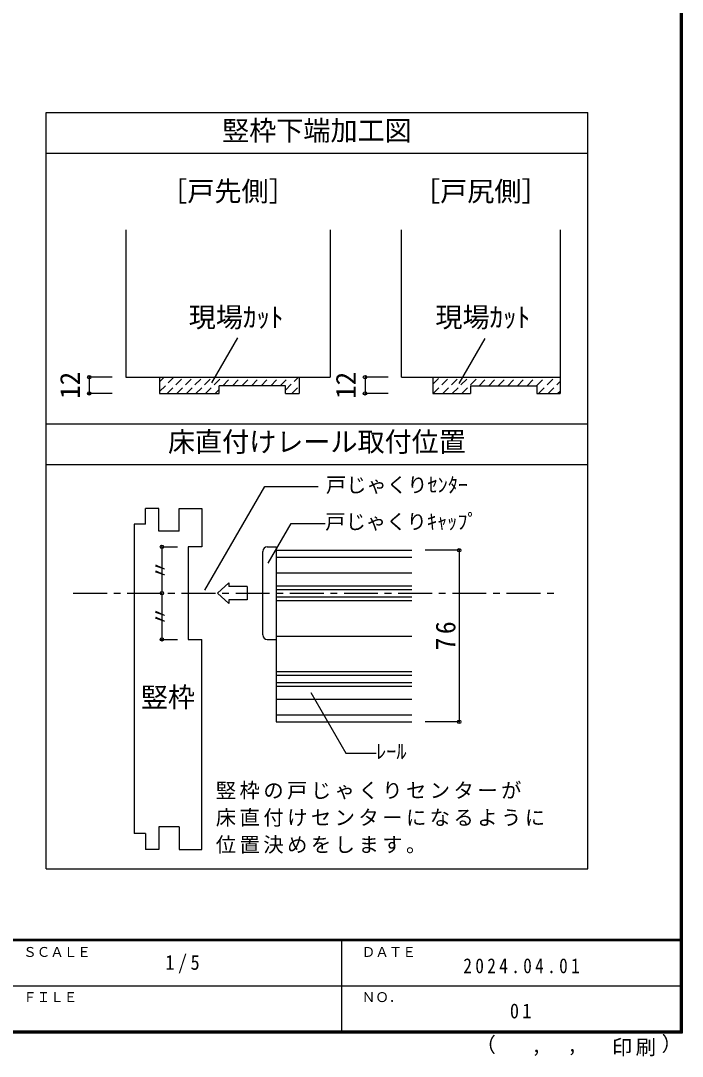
# Model space of a CAD drawing. Units: millimetres at full size, sheet at 1:5, with parts at other scales. Extents: x -973 to 977, y -718 to 696.
# Drawn here: x 488 to 977, y -718 to 47 of the extents above; entities that cross this region are included whole.
import ezdxf
from ezdxf.enums import TextEntityAlignment as Align

# ---------------------------------------------------------------- set-up
doc = ezdxf.new("R2010")
doc.units = ezdxf.units.MM
doc.header["$LTSCALE"] = 5
doc.header["$PDMODE"] = 32
doc.header["$PDSIZE"] = 2.5
doc.linetypes.add('CHAIN1', pattern=[8, 5, -1, 1, -1])
doc.linetypes.add('DASHED1', pattern=[1.8, 1.2, -0.6])
for name, color, linetype in [('0-4_枠', 3, 'Continuous'), ('0-A_文字', 7, 'Continuous'), ('0-B_寸法', 7, 'Continuous'), ('0-C_ハッチ', 4, 'DASHED1'), ('2-1_通り芯', 4, 'CHAIN1'), ('2-4_枠', 3, 'Continuous'), ('2-7_金物', 7, 'Continuous'), ('2-A_文字', 7, 'Continuous'), ('2-B_寸法', 4, 'Continuous'), ('F-1_枠', 7, 'Continuous')]:
    doc.layers.add(name, color=color, linetype=linetype)
doc.styles.add('ＭＳ ゴシック', font='')
doc.styles.get('ＭＳ ゴシック').set_extended_font_data('MS Gothic')

msp = doc.modelspace()

# ---------------------------------------------------------------- linework, layer by layer
at = {"layer": '0-4_枠'}
for p, q in [((565.715, -107.818), (565.715, -216.509)), ((716.715, -107.818), (716.715, -216.509)), ((769.364, -216.509), (769.364, -107.818)), ((886.364, -107.818), (886.364, -228.509)), ((565.715, -216.509), (716.715, -216.509)), ((693.715, -216.509), (693.715, -228.509)), ((769.364, -216.509), (886.364, -216.509)), ((792.364, -216.509), (792.364, -228.509)), ((634.715, -228.509), (634.715, -222.809)), ((683.715, -222.809), (634.715, -222.809)), ((683.715, -228.509), (683.715, -222.809)), ((683.715, -228.509), (693.715, -228.509)), ((792.364, -228.509), (820.364, -228.509)), ((820.364, -222.809), (820.364, -228.509)), ((869.364, -228.509), (886.364, -228.509))]:
    msp.add_line(p, q, dxfattribs=at)
for points in [[(590.715, -216.509), (590.715, -228.509), (634.715, -228.509)], [(820.364, -222.809), (869.364, -222.809), (869.364, -228.509)]]:
    msp.add_lwpolyline(points, dxfattribs=at)
at = {"layer": '0-A_文字', "color": 3}
for p, q in [((506.888, -21.151), (906.888, -21.151)), ((506.888, -579.51), (506.888, -21.151)), ((906.888, -579.51), (906.888, -21.151)), ((506.888, -51.151), (906.888, -51.151)), ((506.888, -250.922), (906.888, -250.922)), ((506.888, -280.922), (906.888, -280.922)), ((506.888, -579.51), (906.888, -579.51))]:
    msp.add_line(p, q, dxfattribs=at)
at = {"layer": '0-A_文字'}
for p, q in [((648.191, -187.418), (628.983, -220.687)), ((830.97, -187.882), (811.762, -221.151))]:
    msp.add_line(p, q, dxfattribs=at)
at = {"layer": '0-B_寸法', "color": 4}
for p, q in [((555.715, -216.509), (538.734, -216.509)), ((538.734, -216.509), (538.734, -228.509)), ((742.384, -216.509), (742.384, -228.509)), ((759.364, -216.509), (742.384, -216.509)), ((555.715, -228.509), (538.734, -228.509)), ((759.364, -228.509), (742.384, -228.509))]:
    msp.add_line(p, q, dxfattribs=at)
at = {"layer": '0-B_寸法'}
for p in [(538.734, -216.509), (742.384, -216.509), (538.734, -228.509), (742.384, -228.509)]:
    msp.add_point(p, dxfattribs=at)
at = {"layer": '0-C_ハッチ'}
for p, q in [((590.715, -219.999), (594.204, -216.509)), ((590.715, -227.07), (601.275, -216.509)), ((596.346, -228.509), (608.346, -216.509)), ((603.418, -228.509), (615.418, -216.509)), ((610.489, -228.509), (622.489, -216.509)), ((617.56, -228.509), (629.56, -216.509)), ((624.631, -228.509), (636.631, -216.509)), ((637.402, -222.809), (643.702, -216.509)), ((644.473, -222.809), (650.773, -216.509)), ((651.544, -222.809), (657.844, -216.509)), ((658.615, -222.809), (664.915, -216.509)), ((665.686, -222.809), (671.986, -216.509)), ((672.757, -222.809), (679.057, -216.509)), ((679.828, -222.809), (686.128, -216.509)), ((683.715, -225.994), (693.199, -216.509)), ((792.364, -221.769), (797.624, -216.509)), ((792.695, -228.509), (804.695, -216.509)), ((799.766, -228.509), (811.766, -216.509)), ((806.837, -228.509), (818.837, -216.509)), ((813.908, -228.509), (825.908, -216.509)), ((826.679, -222.809), (832.979, -216.509)), ((833.75, -222.809), (840.05, -216.509)), ((840.821, -222.809), (847.121, -216.509)), ((847.892, -222.809), (854.192, -216.509)), ((854.963, -222.809), (861.263, -216.509)), ((862.034, -222.809), (868.334, -216.509)), ((869.106, -222.809), (875.406, -216.509)), ((870.477, -228.509), (882.477, -216.509)), ((877.548, -228.509), (886.364, -219.693)), ((631.702, -228.509), (634.715, -225.496)), ((688.27, -228.509), (693.715, -223.065)), ((884.619, -228.509), (886.364, -226.764))]:
    msp.add_line(p, q, dxfattribs=at)
at = {"layer": '2-1_通り芯'}
msp.add_line((526.888, -375.928), (886.888, -375.928), dxfattribs=at)
at = {"layer": '2-4_枠'}
for p, q in [((580.221, -325.095), (580.221, -313.428)), ((590.221, -313.428), (580.221, -313.428)), ((590.221, -330.095), (590.221, -313.428)), ((605.221, -313.428), (621.888, -313.428)), ((605.221, -330.095), (605.221, -313.428)), ((621.888, -313.428), (621.888, -341.761)), ((580.221, -325.095), (571.888, -325.095)), ((571.888, -325.095), (571.888, -553.428)), ((605.221, -330.095), (590.221, -330.095)), ((611.888, -341.761), (611.888, -410.095)), ((621.888, -341.761), (611.888, -341.761)), ((611.888, -410.095), (621.888, -410.095)), ((621.888, -565.095), (621.888, -410.095)), ((590.221, -548.428), (590.221, -565.095)), ((605.221, -548.428), (590.221, -548.428)), ((605.221, -548.428), (605.221, -565.095)), ((580.221, -553.428), (571.888, -553.428)), ((580.221, -553.428), (580.221, -565.095)), ((590.221, -565.095), (580.221, -565.095)), ((605.221, -565.095), (621.888, -565.095))]:
    msp.add_line(p, q, dxfattribs=at)
at = {"layer": '2-7_金物', "color": 4}
for p, q in [((666.888, -406.761), (666.888, -345.095)), ((676.888, -349.48), (776.888, -349.48)), ((676.888, -360.928), (776.888, -360.928)), ((633.474, -375.928), (641.756, -368.336)), ((641.756, -368.336), (641.756, -371.096)), ((655.331, -371.096), (641.756, -371.096)), ((655.331, -371.096), (655.331, -380.759)), ((676.888, -370.547), (776.888, -370.547)), ((633.474, -375.928), (641.756, -383.52)), ((641.756, -380.759), (641.756, -383.52)), ((655.331, -380.759), (641.756, -380.759)), ((676.888, -381.309), (776.888, -381.309)), ((670.221, -410.095), (676.888, -410.095)), ((676.888, -433.88), (776.888, -433.88)), ((676.888, -444.642), (776.888, -444.642)), ((676.888, -454.261), (776.888, -454.261)), ((676.888, -465.709), (776.888, -465.709))]:
    msp.add_line(p, q, dxfattribs=at)
at = {"layer": '2-7_金物'}
for p, q in [((676.888, -344.261), (676.888, -470.928)), ((676.888, -344.261), (776.888, -344.261)), ((676.888, -373.261), (776.888, -373.261)), ((676.888, -378.595), (776.888, -378.595)), ((676.888, -407.595), (776.888, -407.595)), ((676.888, -436.595), (776.888, -436.595)), ((676.888, -441.928), (776.888, -441.928)), ((676.888, -470.928), (776.888, -470.928))]:
    msp.add_line(p, q, dxfattribs=at)
at = {"layer": '2-7_金物', "color": 4}
msp.add_lwpolyline([(670.221, -341.761), (676.888, -341.761), (676.888, -410.095)], dxfattribs=at)
for centre, start, end in [((670.221, -345.095), 90, 180), ((670.221, -406.761), 180, 270)]:
    msp.add_arc(centre, 3.333, start, end, dxfattribs=at)
at = {"layer": '2-A_文字'}
for p, q in [((624.189, -373.793), (668.343, -297.315)), ((668.343, -297.315), (707.783, -297.315)), ((670.806, -353.905), (687.797, -324.475)), ((687.797, -324.475), (713.024, -324.475))]:
    msp.add_line(p, q, dxfattribs=at)
msp.add_lwpolyline([(702.383, -449.154), (728.291, -494.027), (750.525, -494.027)], dxfattribs=at)
msp.add_point((592.445, -375.928), dxfattribs=at)
at = {"layer": '2-B_寸法'}
for p, q in [((592.445, -341.761), (603.833, -341.761)), ((592.445, -341.761), (592.445, -410.095)), ((811.888, -344.261), (786.888, -344.261)), ((811.888, -344.261), (811.888, -470.928)), ((592.445, -410.095), (603.833, -410.095)), ((811.888, -470.928), (786.888, -470.928))]:
    msp.add_line(p, q, dxfattribs=at)
at = {"layer": '2-B_寸法', "color": 7}
for p in [(592.445, -341.761), (811.888, -344.261), (592.445, -410.095), (811.888, -470.928)]:
    msp.add_point(p, dxfattribs=at)
at = {"layer": 'F-1_枠', "color": 6}
for p, q in [((974.986, 695.833), (974.986, -700.833)), ((975.82, 695.833), (975.82, -700.833)), ((976.653, 695.833), (976.653, -700.833)), ((976.653, -631.667), (-973.347, -631.667)), ((976.653, -632.5), (-973.347, -632.5)), ((724.986, -632.5), (724.986, -699.167)), ((1.653, -665.833), (974.986, -665.834)), ((976.653, -699.167), (-973.347, -699.167)), ((976.653, -700), (-973.347, -700)), ((976.653, -700.833), (-973.347, -700.833))]:
    msp.add_line(p, q, dxfattribs=at)

# ---------------------------------------------------------------- texts
at = {"layer": '0-A_文字', "style": 'ＭＳ ゴシック'}
for s, p in [('竪枠下端加工図', (636.888, -46.151)), ('［戸先側］', (591.215, -91.005)), ('［戸尻側］', (777.864, -91.005)), ('現場ｶｯﾄ', (612.266, -183.973)), ('現場ｶｯﾄ', (794.38, -183.973)), ('床直付けレール取付位置', (596.888, -275.922))]:
    msp.add_text(s, height=14.66, dxfattribs=at).set_placement(p, align=Align.BOTTOM_LEFT)
at = {"layer": '0-B_寸法', "style": 'ＭＳ ゴシック'}
for p in [(536.234, -232.509), (739.884, -232.509)]:
    msp.add_text('12', height=14.66, rotation=90, dxfattribs=at).set_placement(p, align=Align.BOTTOM_LEFT)
at = {"layer": '2-A_文字', "style": 'ＭＳ ゴシック'}
for s, height, p in [('戸じゃくりｾﾝﾀｰ', 11, (713.484, -304.815)), ('戸じゃくりｷｬｯﾌﾟ', 11, (713.024, -331.975)), ('竪枠', 14.66, (576.888, -464.409)), ('ﾚｰﾙ', 11, (750.525, -501.527))]:
    msp.add_text(s, height=height, dxfattribs=at).set_placement(p, align=Align.BOTTOM_LEFT)
for p in [(599.945, -366.345), (599.945, -400.511)]:
    msp.add_text('〃', height=11, rotation=90, dxfattribs=at).set_placement(p, align=Align.BOTTOM_LEFT)
at = {"layer": '2-A_文字', "char_height": 11, "attachment_point": 7, "style": 'ＭＳ ゴシック'}
for s, insert in [('\\T1.17;竪枠の戸じゃくりセンターが', (632.201, -528.318)), ('\\T1.17;床直付けセンターになるように', (632.201, -548.318)), ('\\T1.17;位置決めをします。', (632.201, -568.318))]:
    msp.add_mtext(s, dxfattribs=dict(at, insert=insert))
at = {"layer": '2-B_寸法', "color": 7, "insert": (809.388, -418.22), "char_height": 14.66, "attachment_point": 7, "rotation": 90, "style": 'ＭＳ ゴシック'}
msp.add_mtext('\\T1.27;\\W0.95;76', dxfattribs=at)
at = {"layer": 'F-1_枠', "style": 'ＭＳ ゴシック'}
for s, height, p in [('ＳＣＡＬＥ', 7.331, (489.986, -646.667)), ('ＤＡＴＥ', 7.331, (739.986, -646.667)), ('ＦＩＬＥ', 7.331, (489.986, -680)), ('ＮＯ．', 7.331, (739.986, -680.001)), ('（', 11, (823.992, -718.052)), ('）', 11, (961.387, -717.355)), (',', 11, (865.199, -718.052)), (',', 11, (891.686, -717.588))]:
    msp.add_text(s, height=height, dxfattribs=at).set_placement(p, align=Align.BOTTOM_LEFT)
at = {"layer": 'F-1_枠', "char_height": 11, "attachment_point": 7, "style": 'ＭＳ ゴシック'}
for s, insert in [('\\T1.38;\\W0.9;1/5', (594.986, -656.667)), ('\\T1.39;\\W0.85;2024.04.01', (814.986, -656.667)), ('\\T1.36;\\W0.9;01', (849.361, -690.001)), ('\\T1.17;印刷', (924.678, -717.82))]:
    msp.add_mtext(s, dxfattribs=dict(at, insert=insert))

doc.saveas('drawing.dxf')
